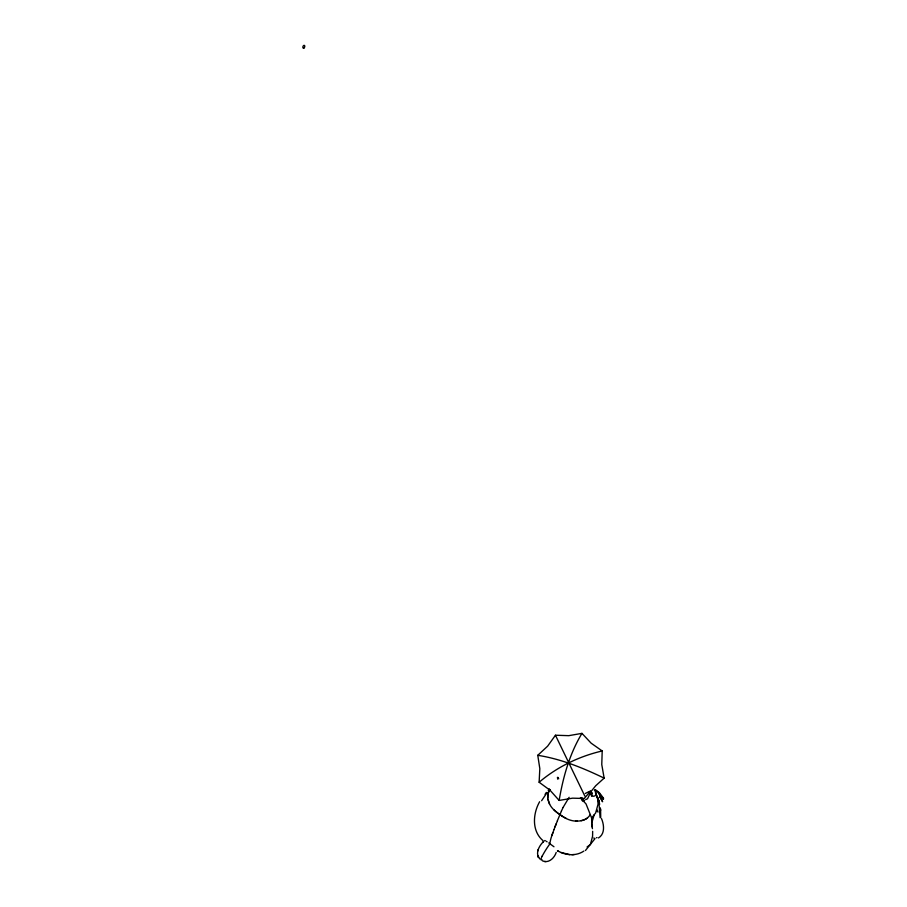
<?xml version="1.0" encoding="UTF-8"?>
<svg xmlns="http://www.w3.org/2000/svg" width="907" height="907" viewBox="0 0 907 907"><rect width="100%" height="100%" fill="white"/><g stroke="black" fill="none" stroke-linecap="round" stroke-linejoin="round"><path stroke-width="1.36" d="M600.117 817.649L598.926 802.468M583.972 798.477L572.578 798.171L559.143 800.428L550.027 790.235L539.132 782.253L539.824 768.637L537.76 755.316L547.635 746.166L555.447 735.226L568.768 735.668L581.977 733.366L591.137 743.173L602.203 750.962L601.772 764.578L604.141 778.127L595.672 785.791L589.901 792.922M600.717 817.683L600.604 809.407A12.131 0.624 82.3 0 0 600.4 808.454L600.389 808.409A9.977 0.635 82 0 0 600.253 807.888L600.287 808.613A9.512 0.601 82 0 1 600.559 810.098L600.615 810.427M559.143 800.428C563.088 777.095 569.619 753.717 581.977 733.366M542.771 842.41L543.758 841.299C539.291 845.63 534.631 853.442 539.88 858.997M597.044 837.592L596.398 837.751M538.157 849.61L537.84 850.936M553.95 829.701L551.161 837.717A62.368 12.188 -57.5 0 0 549.823 843.952M581.931 797.593L582.317 800.688L584.618 800.598M541.615 800.711L547.114 792.503M551.955 835.245L552.885 832.547M550.254 789.589C546.615 793.489 547.454 799.736 549.608 804.192M553.928 829.678L557.408 820.778M555.005 826.855L556.161 823.862M557.386 820.756L561.422 811.107M594.21 814.769L591.749 822.876L592.033 826.776M556.206 852.421C554.415 858.022 548.599 863.781 542.375 860.788M561.399 811.096L563.111 807.457M563.088 807.434L569.131 797.298M542.125 856.185L542.692 855.188A20.997 4.082 -57 0 1 549.937 843.805M591.886 793.648L591.92 793.092M548.247 790.575L549.347 788.829M545.073 794.385L546.343 792.423M539.631 801.72C532.908 813.545 531.547 830.823 542.874 840.517M594.822 838.862L585.434 850.517M591.795 825.71L591.625 818.023L595.695 812.887L598.053 804.078L597.532 797.627L595.423 792.514L599.618 804.35A9.047 0.816 78.7 0 1 599.323 803.137L598.847 800.836M554.041 809.996A41.325 35.237 20.3 0 0 559.891 814.577A41.371 35.271 20.5 0 0 566.263 818.522A20.498 17.664 20.9 0 0 573.621 820.903C579.686 821.719 587.078 820.382 590.276 814.543L586.024 803.919L580.389 797.854M591.749 793.466L592.26 793.738L590.865 792.23M596.489 811.017L597.305 810.11L597.985 812.116M582.385 800.734L590.446 791.199L590.321 791.89A89.702 44.216 38.6 0 1 589.539 794.577L587.509 798.818L585.684 799.555M589.21 792.208L590.446 791.199L589.743 791.437A94.237 44.987 35 0 0 586.999 792.593L585.332 793.478M539.132 782.253C557.159 766.88 579.176 756.325 602.203 750.962M603.563 798.341L599.391 792.786M598.495 837.955C605.162 833.907 604.119 824.837 601.522 818.647M583.847 851.083C576.478 856.129 566.444 855.539 558.791 851.458A50.27 43.434 22 0 1 557.465 850.743A50.316 43.468 22 0 0 558.803 851.446M587.056 846.979L590.412 844.508L592.588 836.231L592.656 831.322M581.081 820.71L582.827 820.268A19.002 16.383 21 0 0 587.509 818.012M571.966 854.7L574.154 854.564M575.526 821.096L577.419 821.13M569.743 854.632L560.889 852.444M544.563 861.457L545.719 861.616M590.888 792.004L592.101 793.364M537.76 755.316C561.002 758.932 583.054 767.957 604.141 778.127M545.288 840.653L544.676 840.562M593.7 837.977L594.743 838.465M557.907 777.322L557.601 779.124M595.57 789.838L599.414 792.797M595.377 790.212L597.021 791.323M546.263 841.277L547.091 841.821M548.735 842.943L553.973 846.764M591.194 792.571L591.534 793.183L591.069 792.831M591.727 796.357L589.935 792.196M597.554 791.732L603.506 798.353M594.641 790.065L596.489 791.618M594.38 790.394L596.239 791.947M598.416 793.342L603.495 799.305L599.969 795.473M599.878 796.55L602.599 801.754L600.91 798.534M599.561 796.834L600.729 798.273M584.868 796.097L555.447 735.226M595.083 789.974L595.514 791.051M598.132 798.659L597.021 796.38L598.087 798.648M590.276 814.543L591.625 818.023M598.223 799.022L599.096 801.981M598.371 799.328L598.801 800.881M591.84 794.759C592.226 797.604 596.545 795.972 596.103 793.704M592.01 826.708L592.464 828.681M547.987 799.271L549.619 804.18A20.419 17.596 20 0 0 554.052 809.985A41.359 35.271 20.3 0 0 559.902 814.565A41.405 35.305 20.5 0 0 566.274 818.511M547.805 797.616L547.794 795.972A18.911 16.303 19.9 0 1 548.848 791.278M542.148 856.197A7.46 1.463 -57 0 0 541.003 859.507A6.009 1.179 -57 0 0 542.001 859.621M557.488 778.059A96.04 23.367 36.7 0 1 557.408 777.458L557.964 777.787A86.687 20.442 38.4 0 1 558.735 778.784M567.839 762.923L568.746 763.377L567.907 762.81M538.554 857.228L537.942 855.981L538.554 857.228M538.441 857.126L537.908 855.766L538.441 857.126M304.106 47.901A1.474 0.873 -70.1 0 0 304.48 45.463A1.474 0.873 -70.1 0 0 302.881 46.915A1.474 0.873 -70.1 0 0 304.106 47.901"/></g></svg>
